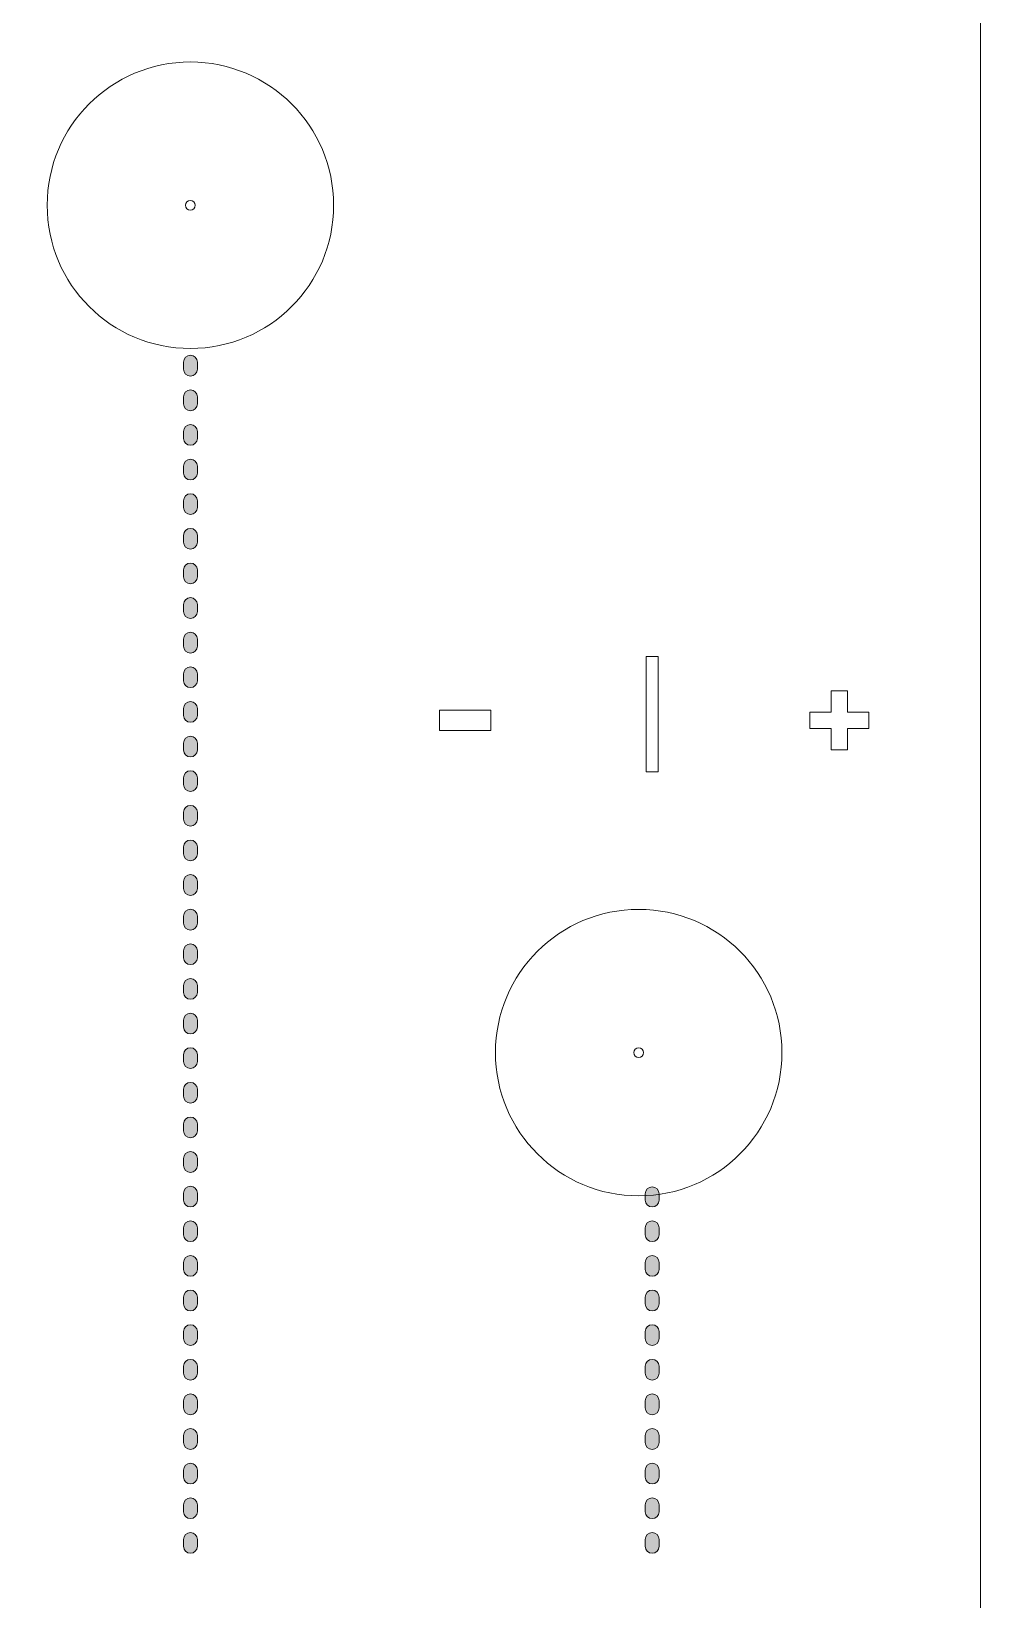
# Model space of a CAD drawing. Header units: inches. Extents: x 85 to 125, y -208 to -80.
# Drawn here: x 100.92 to 125.11, y -157.88 to -117.92 of the extents above; entities that cross this region are included whole.
import ezdxf

# ---------------------------------------------------------------- set-up
doc = ezdxf.new("R2010")
doc.units = ezdxf.units.IN
doc.header["$MEASUREMENT"] = 0
doc.layers.add('cut rectangle', color=7, linetype='Continuous')
doc.layers.add('drawing', color=7, linetype='Continuous')

# ---------------------------------------------------------------- blocks, each defined once
blk = doc.blocks.new('block 2')
at = {"layer": 'drawing', "true_color": 0xffffff}
h = blk.add_hatch(color=7, dxfattribs=at)
h.dxf.hatch_style = 2
edge = h.paths.add_edge_path()
edge.add_spline(control_points=[(104.968, -156.695), (104.871, -156.695), (104.792, -156.616), (104.792, -156.518), (104.792, -156.518), (104.792, -156.342), (104.792, -156.342), (104.792, -156.244), (104.871, -156.165), (104.968, -156.165), (105.066, -156.165), (105.145, -156.244), (105.145, -156.342), (105.145, -156.342), (105.145, -156.518), (105.145, -156.518), (105.145, -156.616), (105.066, -156.695), (104.968, -156.695)], knot_values=[0, 0, 0, 0, 1, 1, 1, 2, 2, 2, 3, 3, 3, 4, 4, 4, 5, 5, 5, 6, 6, 6, 6], degree=3, periodic=1)
edge = h.paths.add_edge_path()
edge.add_spline(control_points=[(104.968, -155.812), (104.871, -155.812), (104.792, -155.733), (104.792, -155.636), (104.792, -155.636), (104.792, -155.46), (104.792, -155.46), (104.792, -155.362), (104.871, -155.283), (104.968, -155.283), (105.066, -155.283), (105.145, -155.362), (105.145, -155.46), (105.145, -155.46), (105.145, -155.636), (105.145, -155.636), (105.145, -155.733), (105.066, -155.812), (104.968, -155.812)], knot_values=[0, 0, 0, 0, 1, 1, 1, 2, 2, 2, 3, 3, 3, 4, 4, 4, 5, 5, 5, 6, 6, 6, 6], degree=3, periodic=1)
edge = h.paths.add_edge_path()
edge.add_spline(control_points=[(104.968, -154.93), (104.871, -154.93), (104.792, -154.851), (104.792, -154.754), (104.792, -154.754), (104.792, -154.577), (104.792, -154.577), (104.792, -154.48), (104.871, -154.401), (104.968, -154.401), (105.066, -154.401), (105.145, -154.48), (105.145, -154.577), (105.145, -154.577), (105.145, -154.754), (105.145, -154.754), (105.145, -154.851), (105.066, -154.93), (104.968, -154.93)], knot_values=[0, 0, 0, 0, 1, 1, 1, 2, 2, 2, 3, 3, 3, 4, 4, 4, 5, 5, 5, 6, 6, 6, 6], degree=3, periodic=1)
edge = h.paths.add_edge_path()
edge.add_spline(control_points=[(104.968, -154.048), (104.871, -154.048), (104.792, -153.969), (104.792, -153.871), (104.792, -153.871), (104.792, -153.695), (104.792, -153.695), (104.792, -153.598), (104.871, -153.519), (104.968, -153.519), (105.066, -153.519), (105.145, -153.598), (105.145, -153.695), (105.145, -153.695), (105.145, -153.871), (105.145, -153.871), (105.145, -153.969), (105.066, -154.048), (104.968, -154.048)], knot_values=[0, 0, 0, 0, 1, 1, 1, 2, 2, 2, 3, 3, 3, 4, 4, 4, 5, 5, 5, 6, 6, 6, 6], degree=3, periodic=1)
edge = h.paths.add_edge_path()
edge.add_spline(control_points=[(104.968, -153.166), (104.871, -153.166), (104.792, -153.087), (104.792, -152.989), (104.792, -152.989), (104.792, -152.813), (104.792, -152.813), (104.792, -152.715), (104.871, -152.636), (104.968, -152.636), (105.066, -152.636), (105.145, -152.715), (105.145, -152.813), (105.145, -152.813), (105.145, -152.989), (105.145, -152.989), (105.145, -153.087), (105.066, -153.166), (104.968, -153.166)], knot_values=[0, 0, 0, 0, 1, 1, 1, 2, 2, 2, 3, 3, 3, 4, 4, 4, 5, 5, 5, 6, 6, 6, 6], degree=3, periodic=1)
edge = h.paths.add_edge_path()
edge.add_spline(control_points=[(104.968, -152.284), (104.871, -152.284), (104.792, -152.205), (104.792, -152.107), (104.792, -152.107), (104.792, -151.931), (104.792, -151.931), (104.792, -151.833), (104.871, -151.754), (104.968, -151.754), (105.066, -151.754), (105.145, -151.833), (105.145, -151.931), (105.145, -151.931), (105.145, -152.107), (105.145, -152.107), (105.145, -152.205), (105.066, -152.284), (104.968, -152.284)], knot_values=[0, 0, 0, 0, 1, 1, 1, 2, 2, 2, 3, 3, 3, 4, 4, 4, 5, 5, 5, 6, 6, 6, 6], degree=3, periodic=1)
edge = h.paths.add_edge_path()
edge.add_spline(control_points=[(104.968, -151.401), (104.871, -151.401), (104.792, -151.322), (104.792, -151.225), (104.792, -151.225), (104.792, -151.048), (104.792, -151.048), (104.792, -150.951), (104.871, -150.872), (104.968, -150.872), (105.066, -150.872), (105.145, -150.951), (105.145, -151.048), (105.145, -151.048), (105.145, -151.225), (105.145, -151.225), (105.145, -151.322), (105.066, -151.401), (104.968, -151.401)], knot_values=[0, 0, 0, 0, 1, 1, 1, 2, 2, 2, 3, 3, 3, 4, 4, 4, 5, 5, 5, 6, 6, 6, 6], degree=3, periodic=1)
edge = h.paths.add_edge_path()
edge.add_spline(control_points=[(104.968, -150.519), (104.871, -150.519), (104.792, -150.44), (104.792, -150.343), (104.792, -150.343), (104.792, -150.166), (104.792, -150.166), (104.792, -150.069), (104.871, -149.99), (104.968, -149.99), (105.066, -149.99), (105.145, -150.069), (105.145, -150.166), (105.145, -150.166), (105.145, -150.343), (105.145, -150.343), (105.145, -150.44), (105.066, -150.519), (104.968, -150.519)], knot_values=[0, 0, 0, 0, 1, 1, 1, 2, 2, 2, 3, 3, 3, 4, 4, 4, 5, 5, 5, 6, 6, 6, 6], degree=3, periodic=1)
edge = h.paths.add_edge_path()
edge.add_spline(control_points=[(104.968, -149.637), (104.871, -149.637), (104.792, -149.558), (104.792, -149.461), (104.792, -149.461), (104.792, -149.284), (104.792, -149.284), (104.792, -149.186), (104.871, -149.108), (104.968, -149.108), (105.066, -149.108), (105.145, -149.186), (105.145, -149.284), (105.145, -149.284), (105.145, -149.461), (105.145, -149.461), (105.145, -149.558), (105.066, -149.637), (104.968, -149.637)], knot_values=[0, 0, 0, 0, 1, 1, 1, 2, 2, 2, 3, 3, 3, 4, 4, 4, 5, 5, 5, 6, 6, 6, 6], degree=3, periodic=1)
edge = h.paths.add_edge_path()
edge.add_spline(control_points=[(104.968, -148.755), (104.871, -148.755), (104.792, -148.676), (104.792, -148.578), (104.792, -148.578), (104.792, -148.402), (104.792, -148.402), (104.792, -148.304), (104.871, -148.225), (104.968, -148.225), (105.066, -148.225), (105.145, -148.304), (105.145, -148.402), (105.145, -148.402), (105.145, -148.578), (105.145, -148.578), (105.145, -148.676), (105.066, -148.755), (104.968, -148.755)], knot_values=[0, 0, 0, 0, 1, 1, 1, 2, 2, 2, 3, 3, 3, 4, 4, 4, 5, 5, 5, 6, 6, 6, 6], degree=3, periodic=1)
edge = h.paths.add_edge_path()
edge.add_spline(control_points=[(104.968, -147.872), (104.871, -147.872), (104.792, -147.794), (104.792, -147.696), (104.792, -147.696), (104.792, -147.52), (104.792, -147.52), (104.792, -147.422), (104.871, -147.343), (104.968, -147.343), (105.066, -147.343), (105.145, -147.422), (105.145, -147.52), (105.145, -147.52), (105.145, -147.696), (105.145, -147.696), (105.145, -147.794), (105.066, -147.872), (104.968, -147.872)], knot_values=[0, 0, 0, 0, 1, 1, 1, 2, 2, 2, 3, 3, 3, 4, 4, 4, 5, 5, 5, 6, 6, 6, 6], degree=3, periodic=1)
edge = h.paths.add_edge_path()
edge.add_spline(control_points=[(104.968, -146.99), (104.871, -146.99), (104.792, -146.911), (104.792, -146.814), (104.792, -146.814), (104.792, -146.637), (104.792, -146.637), (104.792, -146.54), (104.871, -146.461), (104.968, -146.461), (105.066, -146.461), (105.145, -146.54), (105.145, -146.637), (105.145, -146.637), (105.145, -146.814), (105.145, -146.814), (105.145, -146.911), (105.066, -146.99), (104.968, -146.99)], knot_values=[0, 0, 0, 0, 1, 1, 1, 2, 2, 2, 3, 3, 3, 4, 4, 4, 5, 5, 5, 6, 6, 6, 6], degree=3, periodic=1)
edge = h.paths.add_edge_path()
edge.add_spline(control_points=[(104.968, -146.108), (104.871, -146.108), (104.792, -146.029), (104.792, -145.932), (104.792, -145.932), (104.792, -145.755), (104.792, -145.755), (104.792, -145.658), (104.871, -145.579), (104.968, -145.579), (105.066, -145.579), (105.145, -145.658), (105.145, -145.755), (105.145, -145.755), (105.145, -145.932), (105.145, -145.932), (105.145, -146.029), (105.066, -146.108), (104.968, -146.108)], knot_values=[0, 0, 0, 0, 1, 1, 1, 2, 2, 2, 3, 3, 3, 4, 4, 4, 5, 5, 5, 6, 6, 6, 6], degree=3, periodic=1)
edge = h.paths.add_edge_path()
edge.add_spline(control_points=[(104.968, -145.226), (104.871, -145.226), (104.792, -145.147), (104.792, -145.049), (104.792, -145.049), (104.792, -144.873), (104.792, -144.873), (104.792, -144.775), (104.871, -144.697), (104.968, -144.697), (105.066, -144.697), (105.145, -144.775), (105.145, -144.873), (105.145, -144.873), (105.145, -145.049), (105.145, -145.049), (105.145, -145.147), (105.066, -145.226), (104.968, -145.226)], knot_values=[0, 0, 0, 0, 1, 1, 1, 2, 2, 2, 3, 3, 3, 4, 4, 4, 5, 5, 5, 6, 6, 6, 6], degree=3, periodic=1)
edge = h.paths.add_edge_path()
edge.add_spline(control_points=[(104.968, -144.344), (104.871, -144.344), (104.792, -144.265), (104.792, -144.167), (104.792, -144.167), (104.792, -143.991), (104.792, -143.991), (104.792, -143.893), (104.871, -143.814), (104.968, -143.814), (105.066, -143.814), (105.145, -143.893), (105.145, -143.991), (105.145, -143.991), (105.145, -144.167), (105.145, -144.167), (105.145, -144.265), (105.066, -144.344), (104.968, -144.344)], knot_values=[0, 0, 0, 0, 1, 1, 1, 2, 2, 2, 3, 3, 3, 4, 4, 4, 5, 5, 5, 6, 6, 6, 6], degree=3, periodic=1)
edge = h.paths.add_edge_path()
edge.add_spline(control_points=[(104.968, -143.462), (104.871, -143.462), (104.792, -143.382), (104.792, -143.285), (104.792, -143.285), (104.792, -143.109), (104.792, -143.109), (104.792, -143.011), (104.871, -142.932), (104.968, -142.932), (105.066, -142.932), (105.145, -143.011), (105.145, -143.109), (105.145, -143.109), (105.145, -143.285), (105.145, -143.285), (105.145, -143.382), (105.066, -143.462), (104.968, -143.462)], knot_values=[0, 0, 0, 0, 1, 1, 1, 2, 2, 2, 3, 3, 3, 4, 4, 4, 5, 5, 5, 6, 6, 6, 6], degree=3, periodic=1)
edge = h.paths.add_edge_path()
edge.add_spline(control_points=[(104.968, -142.579), (104.871, -142.579), (104.792, -142.5), (104.792, -142.403), (104.792, -142.403), (104.792, -142.226), (104.792, -142.226), (104.792, -142.129), (104.871, -142.05), (104.968, -142.05), (105.066, -142.05), (105.145, -142.129), (105.145, -142.226), (105.145, -142.226), (105.145, -142.403), (105.145, -142.403), (105.145, -142.5), (105.066, -142.579), (104.968, -142.579)], knot_values=[0, 0, 0, 0, 1, 1, 1, 2, 2, 2, 3, 3, 3, 4, 4, 4, 5, 5, 5, 6, 6, 6, 6], degree=3, periodic=1)
edge = h.paths.add_edge_path()
edge.add_spline(control_points=[(104.968, -141.697), (104.871, -141.697), (104.792, -141.618), (104.792, -141.521), (104.792, -141.521), (104.792, -141.344), (104.792, -141.344), (104.792, -141.247), (104.871, -141.168), (104.968, -141.168), (105.066, -141.168), (105.145, -141.247), (105.145, -141.344), (105.145, -141.344), (105.145, -141.521), (105.145, -141.521), (105.145, -141.618), (105.066, -141.697), (104.968, -141.697)], knot_values=[0, 0, 0, 0, 1, 1, 1, 2, 2, 2, 3, 3, 3, 4, 4, 4, 5, 5, 5, 6, 6, 6, 6], degree=3, periodic=1)
edge = h.paths.add_edge_path()
edge.add_spline(control_points=[(104.968, -140.815), (104.871, -140.815), (104.792, -140.736), (104.792, -140.638), (104.792, -140.638), (104.792, -140.462), (104.792, -140.462), (104.792, -140.364), (104.871, -140.286), (104.968, -140.286), (105.066, -140.286), (105.145, -140.364), (105.145, -140.462), (105.145, -140.462), (105.145, -140.638), (105.145, -140.638), (105.145, -140.736), (105.066, -140.815), (104.968, -140.815)], knot_values=[0, 0, 0, 0, 1, 1, 1, 2, 2, 2, 3, 3, 3, 4, 4, 4, 5, 5, 5, 6, 6, 6, 6], degree=3, periodic=1)
edge = h.paths.add_edge_path()
edge.add_spline(control_points=[(104.968, -139.933), (104.871, -139.933), (104.792, -139.854), (104.792, -139.756), (104.792, -139.756), (104.792, -139.58), (104.792, -139.58), (104.792, -139.482), (104.871, -139.403), (104.968, -139.403), (105.066, -139.403), (105.145, -139.482), (105.145, -139.58), (105.145, -139.58), (105.145, -139.756), (105.145, -139.756), (105.145, -139.854), (105.066, -139.933), (104.968, -139.933)], knot_values=[0, 0, 0, 0, 1, 1, 1, 2, 2, 2, 3, 3, 3, 4, 4, 4, 5, 5, 5, 6, 6, 6, 6], degree=3, periodic=1)
edge = h.paths.add_edge_path()
edge.add_spline(control_points=[(104.968, -139.05), (104.871, -139.05), (104.792, -138.972), (104.792, -138.874), (104.792, -138.874), (104.792, -138.697), (104.792, -138.697), (104.792, -138.6), (104.871, -138.521), (104.968, -138.521), (105.066, -138.521), (105.145, -138.6), (105.145, -138.697), (105.145, -138.697), (105.145, -138.874), (105.145, -138.874), (105.145, -138.972), (105.066, -139.05), (104.968, -139.05)], knot_values=[0, 0, 0, 0, 1, 1, 1, 2, 2, 2, 3, 3, 3, 4, 4, 4, 5, 5, 5, 6, 6, 6, 6], degree=3, periodic=1)
edge = h.paths.add_edge_path()
edge.add_spline(control_points=[(104.968, -138.168), (104.871, -138.168), (104.792, -138.089), (104.792, -137.992), (104.792, -137.992), (104.792, -137.815), (104.792, -137.815), (104.792, -137.718), (104.871, -137.639), (104.968, -137.639), (105.066, -137.639), (105.145, -137.718), (105.145, -137.815), (105.145, -137.815), (105.145, -137.992), (105.145, -137.992), (105.145, -138.089), (105.066, -138.168), (104.968, -138.168)], knot_values=[0, 0, 0, 0, 1, 1, 1, 2, 2, 2, 3, 3, 3, 4, 4, 4, 5, 5, 5, 6, 6, 6, 6], degree=3, periodic=1)
edge = h.paths.add_edge_path()
edge.add_spline(control_points=[(104.968, -137.286), (104.871, -137.286), (104.792, -137.207), (104.792, -137.11), (104.792, -137.11), (104.792, -136.933), (104.792, -136.933), (104.792, -136.836), (104.871, -136.757), (104.968, -136.757), (105.066, -136.757), (105.145, -136.836), (105.145, -136.933), (105.145, -136.933), (105.145, -137.11), (105.145, -137.11), (105.145, -137.207), (105.066, -137.286), (104.968, -137.286)], knot_values=[0, 0, 0, 0, 1, 1, 1, 2, 2, 2, 3, 3, 3, 4, 4, 4, 5, 5, 5, 6, 6, 6, 6], degree=3, periodic=1)
edge = h.paths.add_edge_path()
edge.add_spline(control_points=[(104.968, -136.404), (104.871, -136.404), (104.792, -136.325), (104.792, -136.227), (104.792, -136.227), (104.792, -136.051), (104.792, -136.051), (104.792, -135.953), (104.871, -135.874), (104.968, -135.874), (105.066, -135.874), (105.145, -135.953), (105.145, -136.051), (105.145, -136.051), (105.145, -136.227), (105.145, -136.227), (105.145, -136.325), (105.066, -136.404), (104.968, -136.404)], knot_values=[0, 0, 0, 0, 1, 1, 1, 2, 2, 2, 3, 3, 3, 4, 4, 4, 5, 5, 5, 6, 6, 6, 6], degree=3, periodic=1)
edge = h.paths.add_edge_path()
edge.add_spline(control_points=[(104.968, -135.522), (104.871, -135.522), (104.792, -135.443), (104.792, -135.345), (104.792, -135.345), (104.792, -135.169), (104.792, -135.169), (104.792, -135.071), (104.871, -134.992), (104.968, -134.992), (105.066, -134.992), (105.145, -135.071), (105.145, -135.169), (105.145, -135.169), (105.145, -135.345), (105.145, -135.345), (105.145, -135.443), (105.066, -135.522), (104.968, -135.522)], knot_values=[0, 0, 0, 0, 1, 1, 1, 2, 2, 2, 3, 3, 3, 4, 4, 4, 5, 5, 5, 6, 6, 6, 6], degree=3, periodic=1)
edge = h.paths.add_edge_path()
edge.add_spline(control_points=[(104.968, -134.639), (104.871, -134.639), (104.792, -134.56), (104.792, -134.463), (104.792, -134.463), (104.792, -134.287), (104.792, -134.287), (104.792, -134.189), (104.871, -134.11), (104.968, -134.11), (105.066, -134.11), (105.145, -134.189), (105.145, -134.287), (105.145, -134.287), (105.145, -134.463), (105.145, -134.463), (105.145, -134.56), (105.066, -134.639), (104.968, -134.639)], knot_values=[0, 0, 0, 0, 1, 1, 1, 2, 2, 2, 3, 3, 3, 4, 4, 4, 5, 5, 5, 6, 6, 6, 6], degree=3, periodic=1)
edge = h.paths.add_edge_path()
edge.add_spline(control_points=[(104.968, -133.757), (104.871, -133.757), (104.792, -133.678), (104.792, -133.581), (104.792, -133.581), (104.792, -133.404), (104.792, -133.404), (104.792, -133.307), (104.871, -133.228), (104.968, -133.228), (105.066, -133.228), (105.145, -133.307), (105.145, -133.404), (105.145, -133.404), (105.145, -133.581), (105.145, -133.581), (105.145, -133.678), (105.066, -133.757), (104.968, -133.757)], knot_values=[0, 0, 0, 0, 1, 1, 1, 2, 2, 2, 3, 3, 3, 4, 4, 4, 5, 5, 5, 6, 6, 6, 6], degree=3, periodic=1)
edge = h.paths.add_edge_path()
edge.add_spline(control_points=[(104.968, -132.875), (104.871, -132.875), (104.792, -132.796), (104.792, -132.699), (104.792, -132.699), (104.792, -132.522), (104.792, -132.522), (104.792, -132.424), (104.871, -132.346), (104.968, -132.346), (105.066, -132.346), (105.145, -132.424), (105.145, -132.522), (105.145, -132.522), (105.145, -132.699), (105.145, -132.699), (105.145, -132.796), (105.066, -132.875), (104.968, -132.875)], knot_values=[0, 0, 0, 0, 1, 1, 1, 2, 2, 2, 3, 3, 3, 4, 4, 4, 5, 5, 5, 6, 6, 6, 6], degree=3, periodic=1)
edge = h.paths.add_edge_path()
edge.add_spline(control_points=[(104.968, -131.993), (104.871, -131.993), (104.792, -131.914), (104.792, -131.816), (104.792, -131.816), (104.792, -131.64), (104.792, -131.64), (104.792, -131.542), (104.871, -131.463), (104.968, -131.463), (105.066, -131.463), (105.145, -131.542), (105.145, -131.64), (105.145, -131.64), (105.145, -131.816), (105.145, -131.816), (105.145, -131.914), (105.066, -131.993), (104.968, -131.993)], knot_values=[0, 0, 0, 0, 1, 1, 1, 2, 2, 2, 3, 3, 3, 4, 4, 4, 5, 5, 5, 6, 6, 6, 6], degree=3, periodic=1)
edge = h.paths.add_edge_path()
edge.add_spline(control_points=[(104.968, -131.111), (104.871, -131.111), (104.792, -131.032), (104.792, -130.934), (104.792, -130.934), (104.792, -130.758), (104.792, -130.758), (104.792, -130.66), (104.871, -130.581), (104.968, -130.581), (105.066, -130.581), (105.145, -130.66), (105.145, -130.758), (105.145, -130.758), (105.145, -130.934), (105.145, -130.934), (105.145, -131.032), (105.066, -131.111), (104.968, -131.111)], knot_values=[0, 0, 0, 0, 1, 1, 1, 2, 2, 2, 3, 3, 3, 4, 4, 4, 5, 5, 5, 6, 6, 6, 6], degree=3, periodic=1)
edge = h.paths.add_edge_path()
edge.add_spline(control_points=[(104.968, -130.228), (104.871, -130.228), (104.792, -130.149), (104.792, -130.052), (104.792, -130.052), (104.792, -129.875), (104.792, -129.875), (104.792, -129.778), (104.871, -129.699), (104.968, -129.699), (105.066, -129.699), (105.145, -129.778), (105.145, -129.875), (105.145, -129.875), (105.145, -130.052), (105.145, -130.052), (105.145, -130.149), (105.066, -130.228), (104.968, -130.228)], knot_values=[0, 0, 0, 0, 1, 1, 1, 2, 2, 2, 3, 3, 3, 4, 4, 4, 5, 5, 5, 6, 6, 6, 6], degree=3, periodic=1)
edge = h.paths.add_edge_path()
edge.add_spline(control_points=[(104.968, -129.346), (104.871, -129.346), (104.792, -129.267), (104.792, -129.17), (104.792, -129.17), (104.792, -128.993), (104.792, -128.993), (104.792, -128.896), (104.871, -128.817), (104.968, -128.817), (105.066, -128.817), (105.145, -128.896), (105.145, -128.993), (105.145, -128.993), (105.145, -129.17), (105.145, -129.17), (105.145, -129.267), (105.066, -129.346), (104.968, -129.346)], knot_values=[0, 0, 0, 0, 1, 1, 1, 2, 2, 2, 3, 3, 3, 4, 4, 4, 5, 5, 5, 6, 6, 6, 6], degree=3, periodic=1)
edge = h.paths.add_edge_path()
edge.add_spline(control_points=[(104.968, -128.464), (104.871, -128.464), (104.792, -128.385), (104.792, -128.287), (104.792, -128.287), (104.792, -128.111), (104.792, -128.111), (104.792, -128.014), (104.871, -127.935), (104.968, -127.935), (105.066, -127.935), (105.145, -128.014), (105.145, -128.111), (105.145, -128.111), (105.145, -128.287), (105.145, -128.287), (105.145, -128.385), (105.066, -128.464), (104.968, -128.464)], knot_values=[0, 0, 0, 0, 1, 1, 1, 2, 2, 2, 3, 3, 3, 4, 4, 4, 5, 5, 5, 6, 6, 6, 6], degree=3, periodic=1)
edge = h.paths.add_edge_path()
edge.add_spline(control_points=[(104.968, -127.582), (104.871, -127.582), (104.792, -127.503), (104.792, -127.405), (104.792, -127.405), (104.792, -127.229), (104.792, -127.229), (104.792, -127.131), (104.871, -127.052), (104.968, -127.052), (105.066, -127.052), (105.145, -127.131), (105.145, -127.229), (105.145, -127.229), (105.145, -127.405), (105.145, -127.405), (105.145, -127.503), (105.066, -127.582), (104.968, -127.582)], knot_values=[0, 0, 0, 0, 1, 1, 1, 2, 2, 2, 3, 3, 3, 4, 4, 4, 5, 5, 5, 6, 6, 6, 6], degree=3, periodic=1)
edge = h.paths.add_edge_path()
edge.add_spline(control_points=[(104.968, -126.699), (104.871, -126.699), (104.792, -126.621), (104.792, -126.523), (104.792, -126.523), (104.792, -126.347), (104.792, -126.347), (104.792, -126.249), (104.871, -126.17), (104.968, -126.17), (105.066, -126.17), (105.145, -126.249), (105.145, -126.347), (105.145, -126.347), (105.145, -126.523), (105.145, -126.523), (105.145, -126.621), (105.066, -126.699), (104.968, -126.699)], knot_values=[0, 0, 0, 0, 1, 1, 1, 2, 2, 2, 3, 3, 3, 4, 4, 4, 5, 5, 5, 6, 6, 6, 6], degree=3, periodic=1)
at = {"layer": 'drawing', "lineweight": 0}
for points in [[(104.968, -126.699), (104.871, -126.699), (104.792, -126.621), (104.792, -126.523), (104.792, -126.523), (104.792, -126.347), (104.792, -126.347), (104.792, -126.249), (104.871, -126.17), (104.968, -126.17), (105.066, -126.17), (105.145, -126.249), (105.145, -126.347), (105.145, -126.347), (105.145, -126.523), (105.145, -126.523), (105.145, -126.621), (105.066, -126.699), (104.968, -126.699)], [(104.968, -127.582), (104.871, -127.582), (104.792, -127.503), (104.792, -127.405), (104.792, -127.405), (104.792, -127.229), (104.792, -127.229), (104.792, -127.131), (104.871, -127.052), (104.968, -127.052), (105.066, -127.052), (105.145, -127.131), (105.145, -127.229), (105.145, -127.229), (105.145, -127.405), (105.145, -127.405), (105.145, -127.503), (105.066, -127.582), (104.968, -127.582)], [(104.968, -128.464), (104.871, -128.464), (104.792, -128.385), (104.792, -128.287), (104.792, -128.287), (104.792, -128.111), (104.792, -128.111), (104.792, -128.014), (104.871, -127.935), (104.968, -127.935), (105.066, -127.935), (105.145, -128.014), (105.145, -128.111), (105.145, -128.111), (105.145, -128.287), (105.145, -128.287), (105.145, -128.385), (105.066, -128.464), (104.968, -128.464)], [(104.968, -129.346), (104.871, -129.346), (104.792, -129.267), (104.792, -129.17), (104.792, -129.17), (104.792, -128.993), (104.792, -128.993), (104.792, -128.896), (104.871, -128.817), (104.968, -128.817), (105.066, -128.817), (105.145, -128.896), (105.145, -128.993), (105.145, -128.993), (105.145, -129.17), (105.145, -129.17), (105.145, -129.267), (105.066, -129.346), (104.968, -129.346)], [(104.968, -130.228), (104.871, -130.228), (104.792, -130.149), (104.792, -130.052), (104.792, -130.052), (104.792, -129.875), (104.792, -129.875), (104.792, -129.778), (104.871, -129.699), (104.968, -129.699), (105.066, -129.699), (105.145, -129.778), (105.145, -129.875), (105.145, -129.875), (105.145, -130.052), (105.145, -130.052), (105.145, -130.149), (105.066, -130.228), (104.968, -130.228)], [(104.968, -131.111), (104.871, -131.111), (104.792, -131.032), (104.792, -130.934), (104.792, -130.934), (104.792, -130.758), (104.792, -130.758), (104.792, -130.66), (104.871, -130.581), (104.968, -130.581), (105.066, -130.581), (105.145, -130.66), (105.145, -130.758), (105.145, -130.758), (105.145, -130.934), (105.145, -130.934), (105.145, -131.032), (105.066, -131.111), (104.968, -131.111)], [(104.968, -131.993), (104.871, -131.993), (104.792, -131.914), (104.792, -131.816), (104.792, -131.816), (104.792, -131.64), (104.792, -131.64), (104.792, -131.542), (104.871, -131.463), (104.968, -131.463), (105.066, -131.463), (105.145, -131.542), (105.145, -131.64), (105.145, -131.64), (105.145, -131.816), (105.145, -131.816), (105.145, -131.914), (105.066, -131.993), (104.968, -131.993)], [(104.968, -132.875), (104.871, -132.875), (104.792, -132.796), (104.792, -132.699), (104.792, -132.699), (104.792, -132.522), (104.792, -132.522), (104.792, -132.424), (104.871, -132.346), (104.968, -132.346), (105.066, -132.346), (105.145, -132.424), (105.145, -132.522), (105.145, -132.522), (105.145, -132.699), (105.145, -132.699), (105.145, -132.796), (105.066, -132.875), (104.968, -132.875)], [(104.968, -133.757), (104.871, -133.757), (104.792, -133.678), (104.792, -133.581), (104.792, -133.581), (104.792, -133.404), (104.792, -133.404), (104.792, -133.307), (104.871, -133.228), (104.968, -133.228), (105.066, -133.228), (105.145, -133.307), (105.145, -133.404), (105.145, -133.404), (105.145, -133.581), (105.145, -133.581), (105.145, -133.678), (105.066, -133.757), (104.968, -133.757)], [(104.968, -134.639), (104.871, -134.639), (104.792, -134.56), (104.792, -134.463), (104.792, -134.463), (104.792, -134.287), (104.792, -134.287), (104.792, -134.189), (104.871, -134.11), (104.968, -134.11), (105.066, -134.11), (105.145, -134.189), (105.145, -134.287), (105.145, -134.287), (105.145, -134.463), (105.145, -134.463), (105.145, -134.56), (105.066, -134.639), (104.968, -134.639)], [(104.968, -135.522), (104.871, -135.522), (104.792, -135.443), (104.792, -135.345), (104.792, -135.345), (104.792, -135.169), (104.792, -135.169), (104.792, -135.071), (104.871, -134.992), (104.968, -134.992), (105.066, -134.992), (105.145, -135.071), (105.145, -135.169), (105.145, -135.169), (105.145, -135.345), (105.145, -135.345), (105.145, -135.443), (105.066, -135.522), (104.968, -135.522)], [(104.968, -136.404), (104.871, -136.404), (104.792, -136.325), (104.792, -136.227), (104.792, -136.227), (104.792, -136.051), (104.792, -136.051), (104.792, -135.953), (104.871, -135.874), (104.968, -135.874), (105.066, -135.874), (105.145, -135.953), (105.145, -136.051), (105.145, -136.051), (105.145, -136.227), (105.145, -136.227), (105.145, -136.325), (105.066, -136.404), (104.968, -136.404)], [(104.968, -137.286), (104.871, -137.286), (104.792, -137.207), (104.792, -137.11), (104.792, -137.11), (104.792, -136.933), (104.792, -136.933), (104.792, -136.836), (104.871, -136.757), (104.968, -136.757), (105.066, -136.757), (105.145, -136.836), (105.145, -136.933), (105.145, -136.933), (105.145, -137.11), (105.145, -137.11), (105.145, -137.207), (105.066, -137.286), (104.968, -137.286)], [(104.968, -138.168), (104.871, -138.168), (104.792, -138.089), (104.792, -137.992), (104.792, -137.992), (104.792, -137.815), (104.792, -137.815), (104.792, -137.718), (104.871, -137.639), (104.968, -137.639), (105.066, -137.639), (105.145, -137.718), (105.145, -137.815), (105.145, -137.815), (105.145, -137.992), (105.145, -137.992), (105.145, -138.089), (105.066, -138.168), (104.968, -138.168)], [(104.968, -139.05), (104.871, -139.05), (104.792, -138.972), (104.792, -138.874), (104.792, -138.874), (104.792, -138.697), (104.792, -138.697), (104.792, -138.6), (104.871, -138.521), (104.968, -138.521), (105.066, -138.521), (105.145, -138.6), (105.145, -138.697), (105.145, -138.697), (105.145, -138.874), (105.145, -138.874), (105.145, -138.972), (105.066, -139.05), (104.968, -139.05)], [(104.968, -139.933), (104.871, -139.933), (104.792, -139.854), (104.792, -139.756), (104.792, -139.756), (104.792, -139.58), (104.792, -139.58), (104.792, -139.482), (104.871, -139.403), (104.968, -139.403), (105.066, -139.403), (105.145, -139.482), (105.145, -139.58), (105.145, -139.58), (105.145, -139.756), (105.145, -139.756), (105.145, -139.854), (105.066, -139.933), (104.968, -139.933)], [(104.968, -140.815), (104.871, -140.815), (104.792, -140.736), (104.792, -140.638), (104.792, -140.638), (104.792, -140.462), (104.792, -140.462), (104.792, -140.364), (104.871, -140.286), (104.968, -140.286), (105.066, -140.286), (105.145, -140.364), (105.145, -140.462), (105.145, -140.462), (105.145, -140.638), (105.145, -140.638), (105.145, -140.736), (105.066, -140.815), (104.968, -140.815)], [(104.968, -141.697), (104.871, -141.697), (104.792, -141.618), (104.792, -141.521), (104.792, -141.521), (104.792, -141.344), (104.792, -141.344), (104.792, -141.247), (104.871, -141.168), (104.968, -141.168), (105.066, -141.168), (105.145, -141.247), (105.145, -141.344), (105.145, -141.344), (105.145, -141.521), (105.145, -141.521), (105.145, -141.618), (105.066, -141.697), (104.968, -141.697)], [(104.968, -142.579), (104.871, -142.579), (104.792, -142.5), (104.792, -142.403), (104.792, -142.403), (104.792, -142.226), (104.792, -142.226), (104.792, -142.129), (104.871, -142.05), (104.968, -142.05), (105.066, -142.05), (105.145, -142.129), (105.145, -142.226), (105.145, -142.226), (105.145, -142.403), (105.145, -142.403), (105.145, -142.5), (105.066, -142.579), (104.968, -142.579)], [(104.968, -143.462), (104.871, -143.462), (104.792, -143.382), (104.792, -143.285), (104.792, -143.285), (104.792, -143.109), (104.792, -143.109), (104.792, -143.011), (104.871, -142.932), (104.968, -142.932), (105.066, -142.932), (105.145, -143.011), (105.145, -143.109), (105.145, -143.109), (105.145, -143.285), (105.145, -143.285), (105.145, -143.382), (105.066, -143.462), (104.968, -143.462)], [(104.968, -144.344), (104.871, -144.344), (104.792, -144.265), (104.792, -144.167), (104.792, -144.167), (104.792, -143.991), (104.792, -143.991), (104.792, -143.893), (104.871, -143.814), (104.968, -143.814), (105.066, -143.814), (105.145, -143.893), (105.145, -143.991), (105.145, -143.991), (105.145, -144.167), (105.145, -144.167), (105.145, -144.265), (105.066, -144.344), (104.968, -144.344)], [(104.968, -145.226), (104.871, -145.226), (104.792, -145.147), (104.792, -145.049), (104.792, -145.049), (104.792, -144.873), (104.792, -144.873), (104.792, -144.775), (104.871, -144.697), (104.968, -144.697), (105.066, -144.697), (105.145, -144.775), (105.145, -144.873), (105.145, -144.873), (105.145, -145.049), (105.145, -145.049), (105.145, -145.147), (105.066, -145.226), (104.968, -145.226)], [(104.968, -146.108), (104.871, -146.108), (104.792, -146.029), (104.792, -145.932), (104.792, -145.932), (104.792, -145.755), (104.792, -145.755), (104.792, -145.658), (104.871, -145.579), (104.968, -145.579), (105.066, -145.579), (105.145, -145.658), (105.145, -145.755), (105.145, -145.755), (105.145, -145.932), (105.145, -145.932), (105.145, -146.029), (105.066, -146.108), (104.968, -146.108)], [(104.968, -146.99), (104.871, -146.99), (104.792, -146.911), (104.792, -146.814), (104.792, -146.814), (104.792, -146.637), (104.792, -146.637), (104.792, -146.54), (104.871, -146.461), (104.968, -146.461), (105.066, -146.461), (105.145, -146.54), (105.145, -146.637), (105.145, -146.637), (105.145, -146.814), (105.145, -146.814), (105.145, -146.911), (105.066, -146.99), (104.968, -146.99)], [(104.968, -147.872), (104.871, -147.872), (104.792, -147.794), (104.792, -147.696), (104.792, -147.696), (104.792, -147.52), (104.792, -147.52), (104.792, -147.422), (104.871, -147.343), (104.968, -147.343), (105.066, -147.343), (105.145, -147.422), (105.145, -147.52), (105.145, -147.52), (105.145, -147.696), (105.145, -147.696), (105.145, -147.794), (105.066, -147.872), (104.968, -147.872)], [(104.968, -148.755), (104.871, -148.755), (104.792, -148.676), (104.792, -148.578), (104.792, -148.578), (104.792, -148.402), (104.792, -148.402), (104.792, -148.304), (104.871, -148.225), (104.968, -148.225), (105.066, -148.225), (105.145, -148.304), (105.145, -148.402), (105.145, -148.402), (105.145, -148.578), (105.145, -148.578), (105.145, -148.676), (105.066, -148.755), (104.968, -148.755)], [(104.968, -149.637), (104.871, -149.637), (104.792, -149.558), (104.792, -149.461), (104.792, -149.461), (104.792, -149.284), (104.792, -149.284), (104.792, -149.186), (104.871, -149.108), (104.968, -149.108), (105.066, -149.108), (105.145, -149.186), (105.145, -149.284), (105.145, -149.284), (105.145, -149.461), (105.145, -149.461), (105.145, -149.558), (105.066, -149.637), (104.968, -149.637)], [(104.968, -150.519), (104.871, -150.519), (104.792, -150.44), (104.792, -150.343), (104.792, -150.343), (104.792, -150.166), (104.792, -150.166), (104.792, -150.069), (104.871, -149.99), (104.968, -149.99), (105.066, -149.99), (105.145, -150.069), (105.145, -150.166), (105.145, -150.166), (105.145, -150.343), (105.145, -150.343), (105.145, -150.44), (105.066, -150.519), (104.968, -150.519)], [(104.968, -151.401), (104.871, -151.401), (104.792, -151.322), (104.792, -151.225), (104.792, -151.225), (104.792, -151.048), (104.792, -151.048), (104.792, -150.951), (104.871, -150.872), (104.968, -150.872), (105.066, -150.872), (105.145, -150.951), (105.145, -151.048), (105.145, -151.048), (105.145, -151.225), (105.145, -151.225), (105.145, -151.322), (105.066, -151.401), (104.968, -151.401)], [(104.968, -152.284), (104.871, -152.284), (104.792, -152.205), (104.792, -152.107), (104.792, -152.107), (104.792, -151.931), (104.792, -151.931), (104.792, -151.833), (104.871, -151.754), (104.968, -151.754), (105.066, -151.754), (105.145, -151.833), (105.145, -151.931), (105.145, -151.931), (105.145, -152.107), (105.145, -152.107), (105.145, -152.205), (105.066, -152.284), (104.968, -152.284)], [(104.968, -153.166), (104.871, -153.166), (104.792, -153.087), (104.792, -152.989), (104.792, -152.989), (104.792, -152.813), (104.792, -152.813), (104.792, -152.715), (104.871, -152.636), (104.968, -152.636), (105.066, -152.636), (105.145, -152.715), (105.145, -152.813), (105.145, -152.813), (105.145, -152.989), (105.145, -152.989), (105.145, -153.087), (105.066, -153.166), (104.968, -153.166)], [(104.968, -154.048), (104.871, -154.048), (104.792, -153.969), (104.792, -153.871), (104.792, -153.871), (104.792, -153.695), (104.792, -153.695), (104.792, -153.598), (104.871, -153.519), (104.968, -153.519), (105.066, -153.519), (105.145, -153.598), (105.145, -153.695), (105.145, -153.695), (105.145, -153.871), (105.145, -153.871), (105.145, -153.969), (105.066, -154.048), (104.968, -154.048)], [(104.968, -154.93), (104.871, -154.93), (104.792, -154.851), (104.792, -154.754), (104.792, -154.754), (104.792, -154.577), (104.792, -154.577), (104.792, -154.48), (104.871, -154.401), (104.968, -154.401), (105.066, -154.401), (105.145, -154.48), (105.145, -154.577), (105.145, -154.577), (105.145, -154.754), (105.145, -154.754), (105.145, -154.851), (105.066, -154.93), (104.968, -154.93)], [(104.968, -155.812), (104.871, -155.812), (104.792, -155.733), (104.792, -155.636), (104.792, -155.636), (104.792, -155.46), (104.792, -155.46), (104.792, -155.362), (104.871, -155.283), (104.968, -155.283), (105.066, -155.283), (105.145, -155.362), (105.145, -155.46), (105.145, -155.46), (105.145, -155.636), (105.145, -155.636), (105.145, -155.733), (105.066, -155.812), (104.968, -155.812)], [(104.968, -156.695), (104.871, -156.695), (104.792, -156.616), (104.792, -156.518), (104.792, -156.518), (104.792, -156.342), (104.792, -156.342), (104.792, -156.244), (104.871, -156.165), (104.968, -156.165), (105.066, -156.165), (105.145, -156.244), (105.145, -156.342), (105.145, -156.342), (105.145, -156.518), (105.145, -156.518), (105.145, -156.616), (105.066, -156.695), (104.968, -156.695)]]:
    blk.add_open_spline(points, degree=3, knots=[0, 0, 0, 0, 1, 1, 1, 2, 2, 2, 3, 3, 3, 4, 4, 4, 5, 5, 5, 6, 6, 6, 6], dxfattribs=at)
blk = doc.blocks.new('block 4')
at = {"layer": 'drawing', "true_color": 0xffffff}
h = blk.add_hatch(color=7, dxfattribs=at)
h.dxf.hatch_style = 2
edge = h.paths.add_edge_path()
edge.add_spline(control_points=[(116.737, -156.695), (116.639, -156.695), (116.561, -156.616), (116.561, -156.518), (116.561, -156.518), (116.561, -156.342), (116.561, -156.342), (116.561, -156.244), (116.639, -156.165), (116.737, -156.165), (116.834, -156.165), (116.913, -156.244), (116.913, -156.342), (116.913, -156.342), (116.913, -156.518), (116.913, -156.518), (116.913, -156.616), (116.834, -156.695), (116.737, -156.695)], knot_values=[0, 0, 0, 0, 1, 1, 1, 2, 2, 2, 3, 3, 3, 4, 4, 4, 5, 5, 5, 6, 6, 6, 6], degree=3, periodic=1)
edge = h.paths.add_edge_path()
edge.add_spline(control_points=[(116.737, -155.812), (116.639, -155.812), (116.561, -155.733), (116.561, -155.636), (116.561, -155.636), (116.561, -155.46), (116.561, -155.46), (116.561, -155.362), (116.639, -155.283), (116.737, -155.283), (116.834, -155.283), (116.913, -155.362), (116.913, -155.46), (116.913, -155.46), (116.913, -155.636), (116.913, -155.636), (116.913, -155.733), (116.834, -155.812), (116.737, -155.812)], knot_values=[0, 0, 0, 0, 1, 1, 1, 2, 2, 2, 3, 3, 3, 4, 4, 4, 5, 5, 5, 6, 6, 6, 6], degree=3, periodic=1)
edge = h.paths.add_edge_path()
edge.add_spline(control_points=[(116.737, -154.93), (116.639, -154.93), (116.561, -154.851), (116.561, -154.754), (116.561, -154.754), (116.561, -154.577), (116.561, -154.577), (116.561, -154.48), (116.639, -154.401), (116.737, -154.401), (116.834, -154.401), (116.913, -154.48), (116.913, -154.577), (116.913, -154.577), (116.913, -154.754), (116.913, -154.754), (116.913, -154.851), (116.834, -154.93), (116.737, -154.93)], knot_values=[0, 0, 0, 0, 1, 1, 1, 2, 2, 2, 3, 3, 3, 4, 4, 4, 5, 5, 5, 6, 6, 6, 6], degree=3, periodic=1)
edge = h.paths.add_edge_path()
edge.add_spline(control_points=[(116.737, -154.048), (116.639, -154.048), (116.561, -153.969), (116.561, -153.871), (116.561, -153.871), (116.561, -153.695), (116.561, -153.695), (116.561, -153.598), (116.639, -153.519), (116.737, -153.519), (116.834, -153.519), (116.913, -153.598), (116.913, -153.695), (116.913, -153.695), (116.913, -153.871), (116.913, -153.871), (116.913, -153.969), (116.834, -154.048), (116.737, -154.048)], knot_values=[0, 0, 0, 0, 1, 1, 1, 2, 2, 2, 3, 3, 3, 4, 4, 4, 5, 5, 5, 6, 6, 6, 6], degree=3, periodic=1)
edge = h.paths.add_edge_path()
edge.add_spline(control_points=[(116.737, -153.166), (116.639, -153.166), (116.561, -153.087), (116.561, -152.989), (116.561, -152.989), (116.561, -152.813), (116.561, -152.813), (116.561, -152.715), (116.639, -152.636), (116.737, -152.636), (116.834, -152.636), (116.913, -152.715), (116.913, -152.813), (116.913, -152.813), (116.913, -152.989), (116.913, -152.989), (116.913, -153.087), (116.834, -153.166), (116.737, -153.166)], knot_values=[0, 0, 0, 0, 1, 1, 1, 2, 2, 2, 3, 3, 3, 4, 4, 4, 5, 5, 5, 6, 6, 6, 6], degree=3, periodic=1)
edge = h.paths.add_edge_path()
edge.add_spline(control_points=[(116.737, -152.284), (116.639, -152.284), (116.561, -152.205), (116.561, -152.107), (116.561, -152.107), (116.561, -151.931), (116.561, -151.931), (116.561, -151.833), (116.639, -151.754), (116.737, -151.754), (116.834, -151.754), (116.913, -151.833), (116.913, -151.931), (116.913, -151.931), (116.913, -152.107), (116.913, -152.107), (116.913, -152.205), (116.834, -152.284), (116.737, -152.284)], knot_values=[0, 0, 0, 0, 1, 1, 1, 2, 2, 2, 3, 3, 3, 4, 4, 4, 5, 5, 5, 6, 6, 6, 6], degree=3, periodic=1)
edge = h.paths.add_edge_path()
edge.add_spline(control_points=[(116.737, -151.401), (116.639, -151.401), (116.561, -151.322), (116.561, -151.225), (116.561, -151.225), (116.561, -151.048), (116.561, -151.048), (116.561, -150.951), (116.639, -150.872), (116.737, -150.872), (116.834, -150.872), (116.913, -150.951), (116.913, -151.048), (116.913, -151.048), (116.913, -151.225), (116.913, -151.225), (116.913, -151.322), (116.834, -151.401), (116.737, -151.401)], knot_values=[0, 0, 0, 0, 1, 1, 1, 2, 2, 2, 3, 3, 3, 4, 4, 4, 5, 5, 5, 6, 6, 6, 6], degree=3, periodic=1)
edge = h.paths.add_edge_path()
edge.add_spline(control_points=[(116.737, -150.519), (116.639, -150.519), (116.561, -150.44), (116.561, -150.343), (116.561, -150.343), (116.561, -150.166), (116.561, -150.166), (116.561, -150.069), (116.639, -149.99), (116.737, -149.99), (116.834, -149.99), (116.913, -150.069), (116.913, -150.166), (116.913, -150.166), (116.913, -150.343), (116.913, -150.343), (116.913, -150.44), (116.834, -150.519), (116.737, -150.519)], knot_values=[0, 0, 0, 0, 1, 1, 1, 2, 2, 2, 3, 3, 3, 4, 4, 4, 5, 5, 5, 6, 6, 6, 6], degree=3, periodic=1)
edge = h.paths.add_edge_path()
edge.add_spline(control_points=[(116.737, -149.637), (116.639, -149.637), (116.561, -149.558), (116.561, -149.461), (116.561, -149.461), (116.561, -149.284), (116.561, -149.284), (116.561, -149.186), (116.639, -149.108), (116.737, -149.108), (116.834, -149.108), (116.913, -149.186), (116.913, -149.284), (116.913, -149.284), (116.913, -149.461), (116.913, -149.461), (116.913, -149.558), (116.834, -149.637), (116.737, -149.637)], knot_values=[0, 0, 0, 0, 1, 1, 1, 2, 2, 2, 3, 3, 3, 4, 4, 4, 5, 5, 5, 6, 6, 6, 6], degree=3, periodic=1)
edge = h.paths.add_edge_path()
edge.add_spline(control_points=[(116.737, -148.755), (116.639, -148.755), (116.561, -148.676), (116.561, -148.578), (116.561, -148.578), (116.561, -148.402), (116.561, -148.402), (116.561, -148.304), (116.639, -148.225), (116.737, -148.225), (116.834, -148.225), (116.913, -148.304), (116.913, -148.402), (116.913, -148.402), (116.913, -148.578), (116.913, -148.578), (116.913, -148.676), (116.834, -148.755), (116.737, -148.755)], knot_values=[0, 0, 0, 0, 1, 1, 1, 2, 2, 2, 3, 3, 3, 4, 4, 4, 5, 5, 5, 6, 6, 6, 6], degree=3, periodic=1)
edge = h.paths.add_edge_path()
edge.add_spline(control_points=[(116.737, -147.872), (116.639, -147.872), (116.561, -147.794), (116.561, -147.696), (116.561, -147.696), (116.561, -147.535), (116.561, -147.535), (116.561, -147.438), (116.639, -147.358), (116.737, -147.358), (116.834, -147.358), (116.913, -147.438), (116.913, -147.535), (116.913, -147.535), (116.913, -147.696), (116.913, -147.696), (116.913, -147.794), (116.834, -147.872), (116.737, -147.872)], knot_values=[0, 0, 0, 0, 1, 1, 1, 2, 2, 2, 3, 3, 3, 4, 4, 4, 5, 5, 5, 6, 6, 6, 6], degree=3, periodic=1)
at = {"layer": 'drawing', "lineweight": 0}
for points in [[(116.737, -147.872), (116.639, -147.872), (116.561, -147.794), (116.561, -147.696), (116.561, -147.696), (116.561, -147.535), (116.561, -147.535), (116.561, -147.438), (116.639, -147.358), (116.737, -147.358), (116.834, -147.358), (116.913, -147.438), (116.913, -147.535), (116.913, -147.535), (116.913, -147.696), (116.913, -147.696), (116.913, -147.794), (116.834, -147.872), (116.737, -147.872)], [(116.737, -148.755), (116.639, -148.755), (116.561, -148.676), (116.561, -148.578), (116.561, -148.578), (116.561, -148.402), (116.561, -148.402), (116.561, -148.304), (116.639, -148.225), (116.737, -148.225), (116.834, -148.225), (116.913, -148.304), (116.913, -148.402), (116.913, -148.402), (116.913, -148.578), (116.913, -148.578), (116.913, -148.676), (116.834, -148.755), (116.737, -148.755)], [(116.737, -149.637), (116.639, -149.637), (116.561, -149.558), (116.561, -149.461), (116.561, -149.461), (116.561, -149.284), (116.561, -149.284), (116.561, -149.186), (116.639, -149.108), (116.737, -149.108), (116.834, -149.108), (116.913, -149.186), (116.913, -149.284), (116.913, -149.284), (116.913, -149.461), (116.913, -149.461), (116.913, -149.558), (116.834, -149.637), (116.737, -149.637)], [(116.737, -150.519), (116.639, -150.519), (116.561, -150.44), (116.561, -150.343), (116.561, -150.343), (116.561, -150.166), (116.561, -150.166), (116.561, -150.069), (116.639, -149.99), (116.737, -149.99), (116.834, -149.99), (116.913, -150.069), (116.913, -150.166), (116.913, -150.166), (116.913, -150.343), (116.913, -150.343), (116.913, -150.44), (116.834, -150.519), (116.737, -150.519)], [(116.737, -151.401), (116.639, -151.401), (116.561, -151.322), (116.561, -151.225), (116.561, -151.225), (116.561, -151.048), (116.561, -151.048), (116.561, -150.951), (116.639, -150.872), (116.737, -150.872), (116.834, -150.872), (116.913, -150.951), (116.913, -151.048), (116.913, -151.048), (116.913, -151.225), (116.913, -151.225), (116.913, -151.322), (116.834, -151.401), (116.737, -151.401)], [(116.737, -152.284), (116.639, -152.284), (116.561, -152.205), (116.561, -152.107), (116.561, -152.107), (116.561, -151.931), (116.561, -151.931), (116.561, -151.833), (116.639, -151.754), (116.737, -151.754), (116.834, -151.754), (116.913, -151.833), (116.913, -151.931), (116.913, -151.931), (116.913, -152.107), (116.913, -152.107), (116.913, -152.205), (116.834, -152.284), (116.737, -152.284)], [(116.737, -153.166), (116.639, -153.166), (116.561, -153.087), (116.561, -152.989), (116.561, -152.989), (116.561, -152.813), (116.561, -152.813), (116.561, -152.715), (116.639, -152.636), (116.737, -152.636), (116.834, -152.636), (116.913, -152.715), (116.913, -152.813), (116.913, -152.813), (116.913, -152.989), (116.913, -152.989), (116.913, -153.087), (116.834, -153.166), (116.737, -153.166)], [(116.737, -154.048), (116.639, -154.048), (116.561, -153.969), (116.561, -153.871), (116.561, -153.871), (116.561, -153.695), (116.561, -153.695), (116.561, -153.598), (116.639, -153.519), (116.737, -153.519), (116.834, -153.519), (116.913, -153.598), (116.913, -153.695), (116.913, -153.695), (116.913, -153.871), (116.913, -153.871), (116.913, -153.969), (116.834, -154.048), (116.737, -154.048)], [(116.737, -154.93), (116.639, -154.93), (116.561, -154.851), (116.561, -154.754), (116.561, -154.754), (116.561, -154.577), (116.561, -154.577), (116.561, -154.48), (116.639, -154.401), (116.737, -154.401), (116.834, -154.401), (116.913, -154.48), (116.913, -154.577), (116.913, -154.577), (116.913, -154.754), (116.913, -154.754), (116.913, -154.851), (116.834, -154.93), (116.737, -154.93)], [(116.737, -155.812), (116.639, -155.812), (116.561, -155.733), (116.561, -155.636), (116.561, -155.636), (116.561, -155.46), (116.561, -155.46), (116.561, -155.362), (116.639, -155.283), (116.737, -155.283), (116.834, -155.283), (116.913, -155.362), (116.913, -155.46), (116.913, -155.46), (116.913, -155.636), (116.913, -155.636), (116.913, -155.733), (116.834, -155.812), (116.737, -155.812)], [(116.737, -156.695), (116.639, -156.695), (116.561, -156.616), (116.561, -156.518), (116.561, -156.518), (116.561, -156.342), (116.561, -156.342), (116.561, -156.244), (116.639, -156.165), (116.737, -156.165), (116.834, -156.165), (116.913, -156.244), (116.913, -156.342), (116.913, -156.342), (116.913, -156.518), (116.913, -156.518), (116.913, -156.616), (116.834, -156.695), (116.737, -156.695)]]:
    blk.add_open_spline(points, degree=3, knots=[0, 0, 0, 0, 1, 1, 1, 2, 2, 2, 3, 3, 3, 4, 4, 4, 5, 5, 5, 6, 6, 6, 6], dxfattribs=at)

msp = doc.modelspace()

# ---------------------------------------------------------------- linework, layer by layer
at = {"layer": 'cut rectangle', "color": 12, "lineweight": 9, "true_color": 0xe30513}
msp.add_lwpolyline([(125.107, -208.329), (84.806, -208.329), (84.806, -79.826), (125.107, -79.826), (125.107, -208.329)], dxfattribs=at)
for points in [[(101.318, -122.347), (101.318, -124.363), (102.952, -125.997), (104.968, -125.997), (106.984, -125.997), (108.618, -124.363), (108.618, -122.347), (108.618, -120.331), (106.984, -118.697), (104.968, -118.697), (102.952, -118.697), (101.318, -120.331), (101.318, -122.347)], [(112.743, -143.938), (112.743, -145.953), (114.378, -147.588), (116.393, -147.588), (118.409, -147.588), (120.043, -145.953), (120.043, -143.938), (120.043, -141.922), (118.409, -140.288), (116.393, -140.288), (114.378, -140.288), (112.743, -141.922), (112.743, -143.938)]]:
    msp.add_open_spline(points, degree=3, knots=[0, 0, 0, 0, 1, 1, 1, 2, 2, 2, 3, 3, 3, 4, 4, 4, 4], dxfattribs=at)
at = {"layer": 'drawing', "color": 7, "lineweight": 9, "true_color": 0xffffff}
for points in [[(116.887, -133.847), (116.587, -133.847), (116.587, -136.784), (116.887, -136.784), (116.887, -133.847)], [(122.255, -135.679), (121.712, -135.679), (121.712, -136.223), (121.298, -136.223), (121.298, -135.679), (120.751, -135.679), (120.751, -135.265), (121.298, -135.265), (121.298, -134.722), (121.712, -134.722), (121.712, -135.265), (122.255, -135.265), (122.255, -135.679)], [(112.625, -135.729), (111.317, -135.729), (111.317, -135.216), (112.625, -135.216), (112.625, -135.729)]]:
    msp.add_lwpolyline(points, dxfattribs=at)
for points in [[(105.093, -122.347), (105.093, -122.416), (105.037, -122.472), (104.968, -122.472), (104.899, -122.472), (104.843, -122.416), (104.843, -122.347), (104.843, -122.278), (104.899, -122.222), (104.968, -122.222), (105.037, -122.222), (105.093, -122.278), (105.093, -122.347)], [(116.518, -143.938), (116.518, -144.007), (116.462, -144.063), (116.393, -144.063), (116.324, -144.063), (116.268, -144.007), (116.268, -143.938), (116.268, -143.869), (116.324, -143.813), (116.393, -143.813), (116.462, -143.813), (116.518, -143.869), (116.518, -143.938)]]:
    msp.add_open_spline(points, degree=3, knots=[0, 0, 0, 0, 1, 1, 1, 2, 2, 2, 3, 3, 3, 4, 4, 4, 4], dxfattribs=at)

# ---------------------------------------------------------------- block references
at = {"layer": 'drawing'}
for name in ['block 2', 'block 4']:
    msp.add_blockref(name, (0, 0), dxfattribs=at)

doc.saveas('drawing.dxf')
